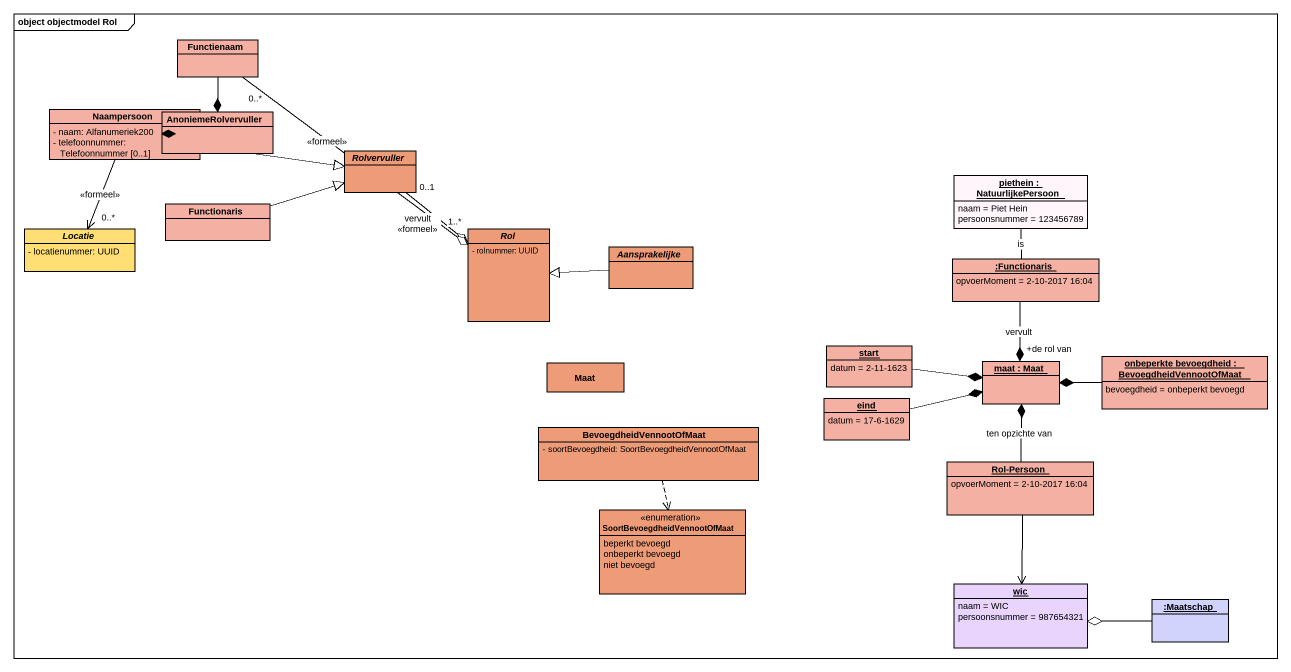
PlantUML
@startuml
mainframe object objectmodel Rol
hide circle
hide empty members
skinparam classAttributeIconSize 0
class Functienaam #F4B1A3
class Naampersoon #F4B1A3 {
  - naam: Alfanumeriek200
  - telefoonnummer: Telefoonnummer [0..1]
}
class AnoniemeRolvervuller #F4B1A3
abstract class Rolvervuller #EE9B78
object "piethein : NatuurlijkePersoon" as piethein #FFF5FA {
  naam = Piet Hein
  persoonsnummer = 123456789
}
abstract class Locatie #FFDE73 {
  - locatienummer: UUID
}
class Functionaris #F4B1A3
abstract class Rol #EE9B78 {
  - rolnummer: UUID
}
abstract class Aansprakelijke #EE9B78
object ":Functionaris" as Functionaris_2 #F4B1A3 {
  opvoerMoment = 2-10-2017 16:04
}
object "start" as start_ #F4B1A3 {
  datum = 2-11-1623
}
object "onbeperkte bevoegdheid : BevoegdheidVennootOfMaat" as onbeperkte_bevoegdheid #F4B1A3 {
  bevoegdheid = onbeperkt bevoegd
}
class Maat #EE9B78
object "maat : Maat" as maat #F4B1A3
class BevoegdheidVennootOfMaat #EE9B78 {
  - soortBevoegdheid: SoortBevoegdheidVennootOfMaat
}
object eind #F4B1A3 {
  datum = 17-6-1629
}
object "Rol-Persoon" as Rol_Persoon #F4B1A3 {
  opvoerMoment = 2-10-2017 16:04
}
enum "SoortBevoegdheidVennootOfMaat" as SoortBevoegdheidVennootOfMaa #EE9B78 {
  beperkt bevoegd
  onbeperkt bevoegd
  niet bevoegd
}
object wic #E9D4FE {
  naam = WIC
  persoonsnummer = 987654321
}
object ":Maatschap" as Maatschap #D2D3FC
Functienaam --* AnoniemeRolvervuller
Functienaam "0..*" --o Rol : <<formeel>>
Naampersoon -right-* AnoniemeRolvervuller
Naampersoon -right-|> Rolvervuller
Naampersoon --> "0..*" Locatie : <<formeel>>
Rolvervuller "0..1" --o "1..*" Rol : vervult\n<<formeel>>
piethein -- Functionaris_2 : is
Functionaris -right-|> Rolvervuller
Aansprakelijke -left-|> Rol
Functionaris_2 --* "+de rol van" maat : vervult
start_ -right-* maat
onbeperkte_bevoegdheid -left-* maat
BevoegdheidVennootOfMaat ..> SoortBevoegdheidVennootOfMaa
eind -right-* maat
Rol_Persoon -up-* maat : ten opzichte van
Rol_Persoon --> wic
Maatschap -left-o wic
@enduml
